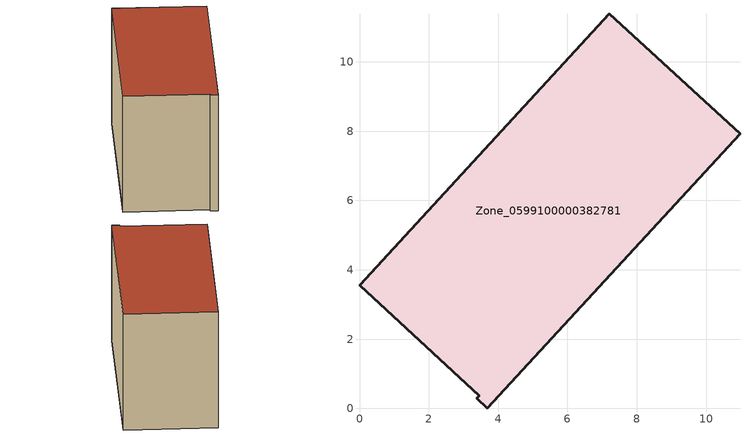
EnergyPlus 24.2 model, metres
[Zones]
Zone_0599100000382781
 floor ground (C_G): 3.38,0.29 3.46,0.37 0,3.55 7.21,11.39 10.98,7.93 3.69,0 z0
 wall outside (C_F): 3.46,0.37 3.38,0.29 3.69,0 10.98,7.93 7.21,11.39 0,3.55 3.46,0.37 z0:6.95
 roof outside (C_R): 7.21,11.39 0,3.55 3.46,0.37 3.38,0.29 3.69,0 10.98,7.93 z6.95
[BUILDING]
Pand.0599100000382781: North Axis=0; Terrain=City; Loads Convergence Tolerance Value=0.04; Temperature Convergence Tolerance Value=0.4; Solar Distribution=FullExterior; Maximum Number of Warmup Days=25; Minimum Number of Warmup Days=1
[Site:Location]
Rotterdam.The.Hague.AP_ZH_NLD Design_Conditions: Latitude=51.96; Longitude=4.45; Time Zone=1; Elevation=-4.5
[SITE:GROUNDTEMPERATURE:BUILDINGSURFACE]
18, 18, 18, 18, 18, 18, 18, 18, 18, 18, 18, 18
[MATERIAL] Thermal Absorptance=0.9; Solar Absorptance=0.7; Visible Absorptance=0.7
Name | Roughness | Thickness | Conductivity | Density | Specific Heat
G.TI.1992-2005 | MediumSmooth | 0.15 | 0.06 | 540 | 1210
F.TI.1992-2005 | Rough | 0.3 | 0.12 | 1920 | 840
R.TI.1992-2005 | MediumRough | 0.2 | 0.08 | 1500 | 1000
[CONSTRUCTION]
C_G: G.TI.1992-2005
C_F: F.TI.1992-2005
C_R: R.TI.1992-2005
[ZONE]
Zone_0599100000382781: Type=1; Multiplier=1; Ceiling Height=Autocalculate; Volume=Autocalculate; Floor Area=autocalculate; Part of Total Floor Area=Yes
[ZONEINFILTRATION:DESIGNFLOWRATE]
Infil_Zone_0599100000382781: Zone or ZoneList or Space or SpaceList=Zone_0599100000382781; Schedule=AlwaysOn; Design Flow Rate Calculation Method=Flow/Area; Flow Rate per Floor Area=0.0015; Constant Term Coefficient=1; Temperature Term Coefficient=0; Velocity Term Coefficient=0; Velocity Squared Term Coefficient=0
[HVACTEMPLATE:ZONE:IDEALLOADSAIRSYSTEM]
Zone_0599100000382781: Maximum Heating Supply Air Temperature=50; Minimum Cooling Supply Air Temperature=13; Maximum Heating Supply Air Humidity Ratio=0.0156; Minimum Cooling Supply Air Humidity Ratio=0.0077; Heating Limit=NoLimit; Cooling Limit=NoLimit; Dehumidification Control Type=ConstantSensibleHeatRatio; Cooling Sensible Heat Ratio=0.7; Dehumidification Setpoint=60; Humidification Control Type=None; Humidification Setpoint=30; Outdoor Air Method=None; Outdoor Air Flow Rate per Person=0.00944; Outdoor Air Flow Rate per Zone Floor Area=0; Outdoor Air Flow Rate per Zone=0; Demand Controlled Ventilation Type=None; Outdoor Air Economizer Type=NoEconomizer; Heat Recovery Type=None; Sensible Heat Recovery Effectiveness=0.7; Latent Heat Recovery Effectiveness=0.65
[ZONECONTROL:THERMOSTAT]
ThermostatControl_Zone_0599100000382781: Zone or ZoneList=Zone_0599100000382781; Control Type Schedule=DualSetpointControlType; Control 1=Thermostat_Zone_0599100000382781; Temperature Difference Between Cutout And Setpoint=0
[THERMOSTATSETPOINT:DUALSETPOINT]
Thermostat_Zone_0599100000382781: Heating Setpoint Temperature Schedule=HeatingSetpoint_Zone_0599100000382781; Cooling Setpoint Temperature Schedule=CoolingSetpoint_Zone_0599100000382781
[SCHEDULE:COMPACT]
HeatingSetpoint_Zone_0599100000382781: Through: 12/31, For: AllDays, Until: 24:00, 21
CoolingSetpoint_Zone_0599100000382781: Through: 12/31, For: AllDays, Until: 24:00, 24
DualSetpointControlType: Through: 12/31, For: AllDays, Until: 24:00, 4
AlwaysOn: Through: 12/31, For: AllDays, Until: 24:00, 1
